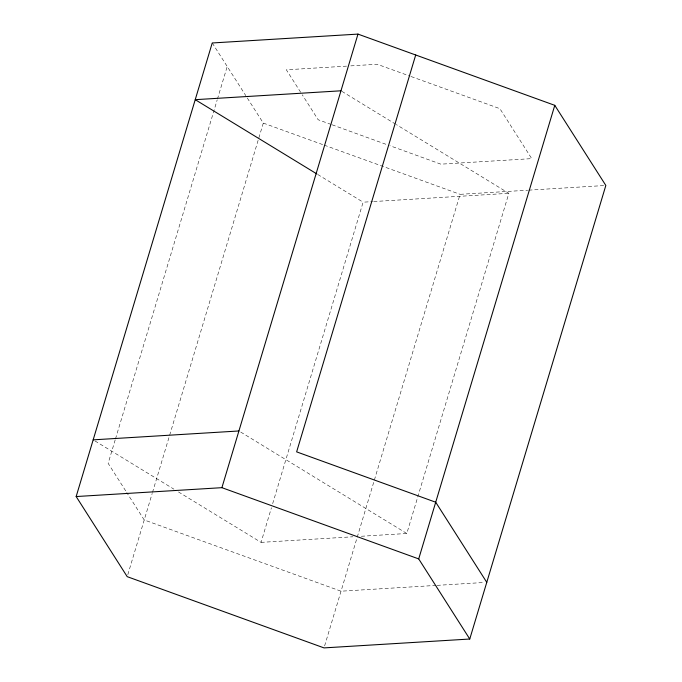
<?xml version="1.0" encoding="UTF-8"?>
<svg xmlns="http://www.w3.org/2000/svg" width="682" height="682" viewBox="0 0 682 682"><rect width="100%" height="100%" fill="white"/><g stroke="black" fill="none" stroke-linecap="round" stroke-linejoin="round"><path stroke-width="0.51" stroke-dasharray="3.41 2.56" d="M115.19 439.881L108.148 463.351L126.187 491.654M115.497 438.867L217.115 100.143M217.422 99.12L227.217 66.478M127.824 574.636L152.188 493.436M152.495 492.421L263.295 123.092L246.381 96.554M178.471 491.944L261.053 542.369L271.445 507.74M272.664 503.666L363.114 202.187L372.619 201.608M324.623 645.871L356.942 538.149M357.249 537.135L374.086 481.015M374.392 480L460.094 194.327L527.68 190.21M361.383 536.257L406.796 533.495L508.857 193.313L396.327 124.601M346.567 66.128L286.346 69.803L301.691 93.886M350.795 65.873L377.206 64.27L410.129 76.179M528.738 190.15L604.781 185.513M373.676 201.548L508.857 193.313M261.053 542.369L352.935 536.777M436.071 585.412L341.026 591.2L144.226 519.965L126.75 492.54M437.128 585.352L484.655 582.454M411.127 76.546L499.906 108.677L531.738 158.625L440.87 164.166L389.993 145.743M331.145 124.439L318.17 119.751L302.262 94.772M332.143 124.806L388.996 145.385M263.295 123.092L323.234 144.789M324.231 145.147L460.094 194.327M341.887 91.354L395.424 124.047M317.744 174.481L363.114 202.187M240.729 432.081L406.796 533.495M94.986 440.956L173.936 489.173M212.238 42.975L245.818 95.668"/><path stroke-width="1.02" d="M76.162 496.547L212.238 42.975L357.982 34.1L554.781 105.335L605.838 185.453L469.762 639.025L324.018 647.9L127.219 576.665L76.162 496.547L221.906 487.673L418.705 558.908L469.762 639.025M221.906 487.673L357.982 34.1M415.705 54.995L296.636 451.868L435.713 502.216L486.769 582.326M418.705 558.908L554.781 105.335M340.974 90.8L195.231 99.674L316.832 173.927M93.17 439.847L238.913 430.973"/></g></svg>
